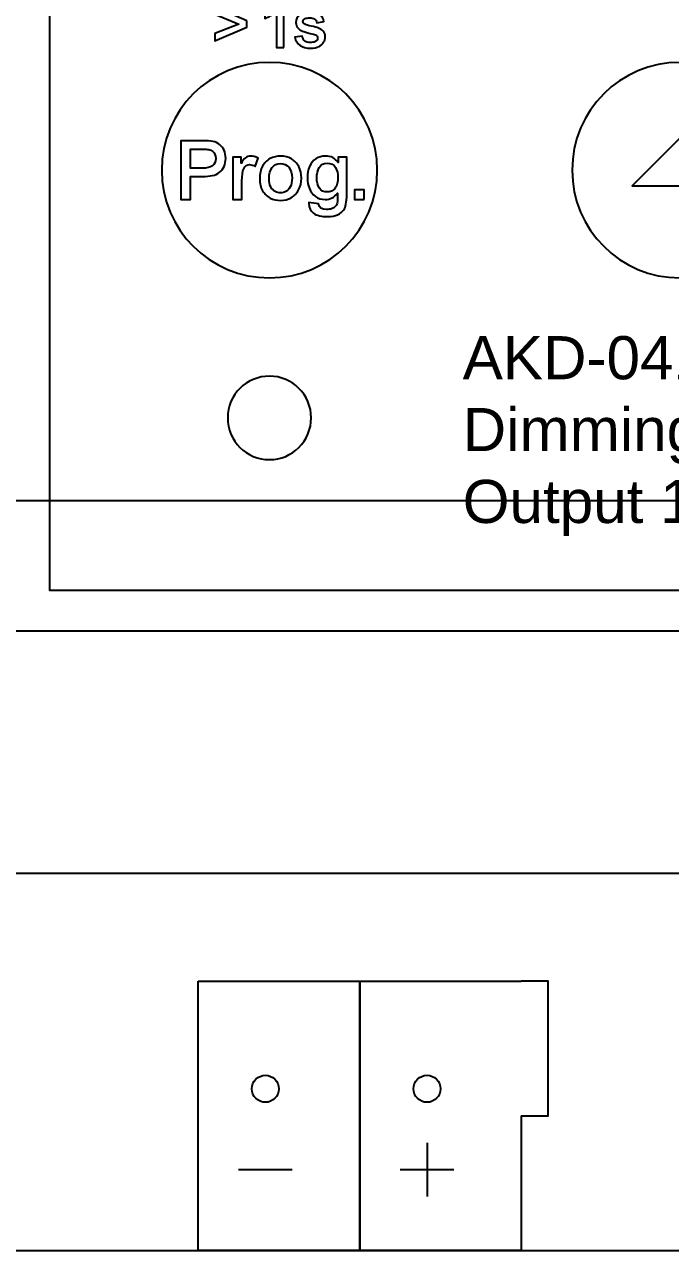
# Model space of a CAD drawing. Header units: millimetres. Extents: x 2151 to 5908, y -441 to 3322.
# Drawn here: x 3383.57 to 3407.55, y 2035.61 to 2081.11 of the extents above; entities that cross this region are included whole.
import ezdxf
from ezdxf.enums import TextEntityAlignment as Align

# ---------------------------------------------------------------- set-up
doc = ezdxf.new("R2010")
doc.units = ezdxf.units.MM
doc.layers.add('2DE_OBJ_Eti-Apparatus', color=7, linetype='Continuous', lineweight=25)
for name, color, linetype in [('Beschriftung', 7, 'Continuous'), ('Gehäuse', 7, 'Continuous'), ('Klemmen', 7, 'Continuous')]:
    doc.layers.add(name, color=color, linetype=linetype)
doc.styles.add('CP_ATTR', font='ARIAL.TTF')
doc.styles.get("Standard").update_dxf_attribs({"font": 'ARIAL.TTF'})

# ---------------------------------------------------------------- blocks, each defined once
blk = doc.blocks.new('2de_eti_9_4352_5ex0yz5')
at = {"linetype": 'Continuous'}
blk.add_line((716, 0), (0, 0), dxfattribs=at)
at = {"linetype": 'ByBlock', "style": 'CP_ATTR', "flags": 9}
for tag, p in [('CURRENT', (0, 5)), ('LINK', (0, 5)), ('CHARACTER', (0, 5)), ('POWER', (0, 5)), ('ORDER-NO', (0, 5)), ('PRODUCT-TYPE', (0, 5)), ('ARTICLE', (0, 5)), ('GROUP', (0, 5)), ('NUMBER', (0, 5)), ('NAME', (0, 5)), ('EL-STATUS', (0, 4.999)), ('FUNCTION', (0, 4.999)), ('ARTICLE-2', (0, 4.999)), ('ARTICLE-1', (0, 4.999)), ('VOLTAGE', (0, 4.999)), ('PRODUCER', (0, 4.999)), ('WEIGHT', (0.001, 5)), ('IP', (0.001, 5)), ('OTHER', (0.001, 5))]:
    blk.add_attdef(tag, text='', height=0.00005, dxfattribs=at).set_placement(p, align=Align.MIDDLE_LEFT)
blk = doc.blocks.new('*U118')
at = {"layer": 'Gehäuse'}
for p, q in [((0, 23), (72, 23)), ((0, 14), (72, 14))]:
    blk.add_line(p, q, dxfattribs=at)
for points in [[(0, 0), (72, 0), (72, 91), (0, 91)], [(2.5, 66.5), (69.5, 66.5), (69.5, 24.5), (2.5, 24.5)]]:
    blk.add_lwpolyline(points, close=True, dxfattribs=at)
blk = doc.blocks.new('*U123')
at = {"layer": 'Klemmen'}
for p, q in [((8.5, 4), (8.5, 2)), ((1.5, 3), (3.5, 3)), ((7.5, 3), (9.5, 3))]:
    blk.add_line(p, q, dxfattribs=at)
blk.add_lwpolyline([(0, 10), (6, 10), (6, 0), (0, 0)], close=True, dxfattribs=at)
for points in [[(12, 5), (12, 0), (6, 0), (6, 10), (12, 10)], [(12, 5), (12.998, 5), (12.998, 10), (12, 10)]]:
    blk.add_lwpolyline(points, dxfattribs=at)
for centre in [(2.5, 6), (8.5, 6)]:
    blk.add_circle(centre, 0.5, dxfattribs=at)
blk = doc.blocks.new('AKD-0410V.02')
at = {"layer": 'Beschriftung'}
for points, knots in [([(11.183, 44.649), (11.183, 44.649), (10.909, 44.649), (10.909, 44.649), (10.909, 44.649), (10.909, 44.649), (10.909, 45.982), (10.909, 45.982), (10.909, 45.982), (10.853, 45.929), (10.785, 45.88), (10.706, 45.834), (10.706, 45.834), (10.627, 45.788), (10.55, 45.751), (10.474, 45.723), (10.474, 45.723), (10.474, 45.723), (10.474, 45.977), (10.474, 45.977), (10.474, 45.977), (10.589, 46.026), (10.694, 46.091), (10.787, 46.17), (10.787, 46.17), (10.88, 46.249), (10.944, 46.334), (10.98, 46.424), (10.98, 46.424), (10.98, 46.424), (11.183, 46.424), (11.183, 46.424), (11.183, 46.424), (11.183, 46.424), (11.183, 44.649), (11.183, 44.649)], [0, 0, 0, 0, 0.1, 0.1, 0.1, 0.1, 0.2, 0.2, 0.2, 0.2, 0.3, 0.3, 0.3, 0.3, 0.4, 0.4, 0.4, 0.4, 0.5, 0.5, 0.5, 0.5, 0.6, 0.6, 0.6, 0.6, 0.7, 0.7, 0.7, 0.7, 0.8, 0.8, 0.8, 0.8, 1, 1, 1, 1]), ([(9.817, 45.641), (9.817, 45.641), (9.817, 45.397), (9.817, 45.397), (9.817, 45.397), (9.817, 45.397), (8.627, 44.888), (8.627, 44.888), (8.627, 44.888), (8.627, 44.888), (8.627, 45.165), (8.627, 45.165), (8.627, 45.165), (8.627, 45.165), (9.516, 45.518), (9.516, 45.518), (9.516, 45.518), (9.516, 45.518), (8.627, 45.881), (8.627, 45.881), (8.627, 45.881), (8.627, 45.881), (8.627, 46.155), (8.627, 46.155), (8.627, 46.155), (8.627, 46.155), (9.817, 45.641), (9.817, 45.641)], [0, 0, 0, 0, 0.125, 0.125, 0.125, 0.125, 0.25, 0.25, 0.25, 0.25, 0.375, 0.375, 0.375, 0.375, 0.5, 0.5, 0.5, 0.5, 0.625, 0.625, 0.625, 0.625, 0.75, 0.75, 0.75, 0.75, 1, 1, 1, 1]), ([(12.119, 45.957), (12.284, 45.957), (12.412, 45.927), (12.504, 45.867), (12.504, 45.867), (12.596, 45.807), (12.653, 45.72), (12.675, 45.607), (12.675, 45.607), (12.675, 45.607), (12.413, 45.562), (12.413, 45.562), (12.413, 45.562), (12.401, 45.626), (12.371, 45.673), (12.323, 45.703), (12.323, 45.703), (12.274, 45.733), (12.214, 45.747), (12.144, 45.747), (12.144, 45.747), (12.083, 45.747), (12.026, 45.737), (11.973, 45.717), (11.973, 45.717), (11.921, 45.696), (11.894, 45.66), (11.894, 45.609), (11.894, 45.609), (11.894, 45.563), (11.919, 45.529), (11.97, 45.507), (11.97, 45.507), (12.02, 45.484), (12.098, 45.462), (12.205, 45.439), (12.205, 45.439), (12.316, 45.414), (12.405, 45.389), (12.472, 45.365), (12.472, 45.365), (12.54, 45.34), (12.598, 45.302), (12.647, 45.25), (12.647, 45.25), (12.697, 45.198), (12.721, 45.129), (12.721, 45.044), (12.721, 45.044), (12.721, 44.971), (12.702, 44.903), (12.663, 44.839), (12.663, 44.839), (12.625, 44.774), (12.564, 44.722), (12.482, 44.681), (12.482, 44.681), (12.4, 44.639), (12.296, 44.619), (12.171, 44.619), (12.171, 44.619), (12.014, 44.619), (11.886, 44.654), (11.787, 44.725), (11.787, 44.725), (11.687, 44.796), (11.623, 44.895), (11.595, 45.024), (11.595, 45.024), (11.595, 45.024), (11.867, 45.066), (11.867, 45.066), (11.867, 45.066), (11.88, 44.987), (11.913, 44.928), (11.966, 44.888), (11.966, 44.888), (12.019, 44.849), (12.086, 44.829), (12.168, 44.829), (12.168, 44.829), (12.234, 44.829), (12.296, 44.842), (12.354, 44.867), (12.354, 44.867), (12.411, 44.893), (12.44, 44.938), (12.44, 45.004), (12.44, 45.004), (12.44, 45.049), (12.424, 45.08), (12.392, 45.098), (12.392, 45.098), (12.36, 45.116), (12.304, 45.135), (12.225, 45.155), (12.225, 45.155), (12.225, 45.155), (12.168, 45.17), (12.168, 45.17), (12.168, 45.17), (12.042, 45.201), (11.944, 45.23), (11.874, 45.256), (11.874, 45.256), (11.805, 45.282), (11.748, 45.321), (11.703, 45.371), (11.703, 45.371), (11.658, 45.421), (11.635, 45.489), (11.635, 45.575), (11.635, 45.575), (11.635, 45.693), (11.681, 45.787), (11.773, 45.855), (11.773, 45.855), (11.865, 45.923), (11.981, 45.957), (12.119, 45.957)], [0, 0, 0, 0, 0.032258, 0.032258, 0.032258, 0.032258, 0.064516, 0.064516, 0.064516, 0.064516, 0.096774, 0.096774, 0.096774, 0.096774, 0.129032, 0.129032, 0.129032, 0.129032, 0.16129, 0.16129, 0.16129, 0.16129, 0.193548, 0.193548, 0.193548, 0.193548, 0.225806, 0.225806, 0.225806, 0.225806, 0.258065, 0.258065, 0.258065, 0.258065, 0.290323, 0.290323, 0.290323, 0.290323, 0.322581, 0.322581, 0.322581, 0.322581, 0.354839, 0.354839, 0.354839, 0.354839, 0.387097, 0.387097, 0.387097, 0.387097, 0.419355, 0.419355, 0.419355, 0.419355, 0.451613, 0.451613, 0.451613, 0.451613, 0.483871, 0.483871, 0.483871, 0.483871, 0.516129, 0.516129, 0.516129, 0.516129, 0.548387, 0.548387, 0.548387, 0.548387, 0.580645, 0.580645, 0.580645, 0.580645, 0.612903, 0.612903, 0.612903, 0.612903, 0.645161, 0.645161, 0.645161, 0.645161, 0.677419, 0.677419, 0.677419, 0.677419, 0.709677, 0.709677, 0.709677, 0.709677, 0.741935, 0.741935, 0.741935, 0.741935, 0.774194, 0.774194, 0.774194, 0.774194, 0.806452, 0.806452, 0.806452, 0.806452, 0.83871, 0.83871, 0.83871, 0.83871, 0.870968, 0.870968, 0.870968, 0.870968, 0.903226, 0.903226, 0.903226, 0.903226, 0.935484, 0.935484, 0.935484, 0.935484, 1, 1, 1, 1]), ([(10.652, 44.096), (12.861, 44.096), (14.652, 42.305), (14.652, 40.096), (14.652, 40.096), (14.652, 37.887), (12.861, 36.096), (10.652, 36.096), (10.652, 36.096), (8.443, 36.096), (6.652, 37.887), (6.652, 40.096), (6.652, 40.096), (6.652, 42.305), (8.443, 44.096), (10.652, 44.096)], [0, 0, 0, 0, 0.2, 0.2, 0.2, 0.2, 0.4, 0.4, 0.4, 0.4, 0.6, 0.6, 0.6, 0.6, 1, 1, 1, 1]), ([(29.886, 40.096), (29.886, 37.887), (28.095, 36.096), (25.886, 36.096), (25.886, 36.096), (23.677, 36.096), (21.886, 37.887), (21.886, 40.096), (21.886, 40.096), (21.886, 42.305), (23.677, 44.096), (25.886, 44.096), (25.886, 44.096), (28.095, 44.096), (29.886, 42.305), (29.886, 40.096)], [0, 0, 0, 0, 0.2, 0.2, 0.2, 0.2, 0.4, 0.4, 0.4, 0.4, 0.6, 0.6, 0.6, 0.6, 1, 1, 1, 1]), ([(8.802, 41.046), (8.873, 40.99), (8.928, 40.918), (8.968, 40.832), (8.968, 40.832), (9.007, 40.746), (9.027, 40.646), (9.027, 40.533), (9.027, 40.533), (9.027, 40.308), (8.948, 40.133), (8.79, 40.007), (8.79, 40.007), (8.721, 39.952), (8.635, 39.914), (8.53, 39.893), (8.53, 39.893), (8.426, 39.872), (8.307, 39.861), (8.173, 39.861), (8.173, 39.861), (8.173, 39.861), (7.723, 39.861), (7.723, 39.861), (7.723, 39.861), (7.723, 39.861), (7.723, 39.007), (7.723, 39.007), (7.723, 39.007), (7.723, 39.007), (7.365, 39.007), (7.365, 39.007), (7.365, 39.007), (7.365, 39.007), (7.365, 41.183), (7.365, 41.183), (7.365, 41.183), (7.365, 41.183), (8.179, 41.183), (8.179, 41.183), (8.179, 41.183), (8.331, 41.183), (8.456, 41.175), (8.553, 41.157), (8.553, 41.157), (8.65, 41.14), (8.733, 41.103), (8.802, 41.046)], [0, 0, 0, 0, 0.076923, 0.076923, 0.076923, 0.076923, 0.153846, 0.153846, 0.153846, 0.153846, 0.230769, 0.230769, 0.230769, 0.230769, 0.307692, 0.307692, 0.307692, 0.307692, 0.384615, 0.384615, 0.384615, 0.384615, 0.461538, 0.461538, 0.461538, 0.461538, 0.538462, 0.538462, 0.538462, 0.538462, 0.615385, 0.615385, 0.615385, 0.615385, 0.692308, 0.692308, 0.692308, 0.692308, 0.769231, 0.769231, 0.769231, 0.769231, 0.846154, 0.846154, 0.846154, 0.846154, 1, 1, 1, 1]), ([(27.654, 39.512), (27.654, 39.512), (24.118, 39.512), (24.118, 39.512), (24.118, 39.512), (24.118, 39.512), (25.886, 41.28), (25.886, 41.28), (25.886, 41.28), (25.886, 41.28), (27.654, 39.512), (27.654, 39.512)], [0, 0, 0, 0, 0.25, 0.25, 0.25, 0.25, 0.5, 0.5, 0.5, 0.5, 1, 1, 1, 1]), ([(8.656, 40.53), (8.656, 40.639), (8.62, 40.726), (8.547, 40.791), (8.547, 40.791), (8.506, 40.825), (8.456, 40.848), (8.396, 40.859), (8.396, 40.859), (8.337, 40.871), (8.265, 40.876), (8.182, 40.876), (8.182, 40.876), (8.182, 40.876), (7.723, 40.876), (7.723, 40.876), (7.723, 40.876), (7.723, 40.876), (7.723, 40.168), (7.723, 40.168), (7.723, 40.168), (7.723, 40.168), (8.161, 40.168), (8.161, 40.168), (8.161, 40.168), (8.491, 40.168), (8.656, 40.289), (8.656, 40.53)], [0, 0, 0, 0, 0.125, 0.125, 0.125, 0.125, 0.25, 0.25, 0.25, 0.25, 0.375, 0.375, 0.375, 0.375, 0.5, 0.5, 0.5, 0.5, 0.625, 0.625, 0.625, 0.625, 0.75, 0.75, 0.75, 0.75, 1, 1, 1, 1]), ([(9.945, 40.618), (10.042, 40.618), (10.137, 40.591), (10.228, 40.536), (10.228, 40.536), (10.228, 40.536), (10.118, 40.235), (10.118, 40.235), (10.118, 40.235), (10.049, 40.277), (9.98, 40.299), (9.912, 40.299), (9.912, 40.299), (9.723, 40.299), (9.629, 40.098), (9.629, 39.697), (9.629, 39.697), (9.629, 39.697), (9.629, 39.007), (9.629, 39.007), (9.629, 39.007), (9.629, 39.007), (9.292, 39.007), (9.292, 39.007), (9.292, 39.007), (9.292, 39.007), (9.292, 40.581), (9.292, 40.581), (9.292, 40.581), (9.292, 40.581), (9.602, 40.581), (9.602, 40.581), (9.602, 40.581), (9.602, 40.581), (9.602, 40.35), (9.602, 40.35), (9.602, 40.35), (9.602, 40.35), (9.608, 40.35), (9.608, 40.35), (9.608, 40.35), (9.697, 40.529), (9.809, 40.618), (9.945, 40.618)], [0, 0, 0, 0, 0.083333, 0.083333, 0.083333, 0.083333, 0.166667, 0.166667, 0.166667, 0.166667, 0.25, 0.25, 0.25, 0.25, 0.333333, 0.333333, 0.333333, 0.333333, 0.416667, 0.416667, 0.416667, 0.416667, 0.5, 0.5, 0.5, 0.5, 0.583333, 0.583333, 0.583333, 0.583333, 0.666667, 0.666667, 0.666667, 0.666667, 0.75, 0.75, 0.75, 0.75, 0.833333, 0.833333, 0.833333, 0.833333, 1, 1, 1, 1]), ([(11.064, 40.618), (11.215, 40.618), (11.35, 40.583), (11.466, 40.514), (11.466, 40.514), (11.583, 40.445), (11.673, 40.349), (11.738, 40.226), (11.738, 40.226), (11.803, 40.102), (11.836, 39.959), (11.836, 39.797), (11.836, 39.797), (11.836, 39.631), (11.802, 39.486), (11.735, 39.361), (11.735, 39.361), (11.668, 39.236), (11.576, 39.14), (11.459, 39.072), (11.459, 39.072), (11.341, 39.004), (11.208, 38.971), (11.06, 38.971), (11.06, 38.971), (10.923, 38.971), (10.795, 39), (10.677, 39.06), (10.677, 39.06), (10.56, 39.12), (10.466, 39.211), (10.395, 39.332), (10.395, 39.332), (10.324, 39.454), (10.289, 39.602), (10.289, 39.776), (10.289, 39.776), (10.289, 39.958), (10.323, 40.113), (10.393, 40.239), (10.393, 40.239), (10.463, 40.366), (10.556, 40.461), (10.673, 40.524), (10.673, 40.524), (10.789, 40.586), (10.92, 40.618), (11.064, 40.618)], [0, 0, 0, 0, 0.076923, 0.076923, 0.076923, 0.076923, 0.153846, 0.153846, 0.153846, 0.153846, 0.230769, 0.230769, 0.230769, 0.230769, 0.307692, 0.307692, 0.307692, 0.307692, 0.384615, 0.384615, 0.384615, 0.384615, 0.461538, 0.461538, 0.461538, 0.461538, 0.538462, 0.538462, 0.538462, 0.538462, 0.615385, 0.615385, 0.615385, 0.615385, 0.692308, 0.692308, 0.692308, 0.692308, 0.769231, 0.769231, 0.769231, 0.769231, 0.846154, 0.846154, 0.846154, 0.846154, 1, 1, 1, 1]), ([(12.732, 40.618), (12.931, 40.618), (13.087, 40.538), (13.2, 40.378), (13.2, 40.378), (13.2, 40.378), (13.206, 40.378), (13.206, 40.378), (13.206, 40.378), (13.206, 40.378), (13.206, 40.581), (13.206, 40.581), (13.206, 40.581), (13.206, 40.581), (13.519, 40.581), (13.519, 40.581), (13.519, 40.581), (13.519, 40.581), (13.519, 39.171), (13.519, 39.171), (13.519, 39.171), (13.519, 38.906), (13.482, 38.722), (13.407, 38.621), (13.407, 38.621), (13.352, 38.548), (13.276, 38.488), (13.179, 38.44), (13.179, 38.44), (13.082, 38.393), (12.959, 38.369), (12.811, 38.369), (12.811, 38.369), (12.582, 38.369), (12.409, 38.411), (12.291, 38.496), (12.291, 38.496), (12.174, 38.582), (12.115, 38.704), (12.115, 38.864), (12.115, 38.864), (12.115, 38.864), (12.115, 38.888), (12.115, 38.888), (12.115, 38.888), (12.115, 38.888), (12.477, 38.843), (12.477, 38.843), (12.477, 38.843), (12.493, 38.703), (12.591, 38.633), (12.772, 38.633), (12.772, 38.633), (12.84, 38.633), (12.903, 38.643), (12.96, 38.662), (12.96, 38.662), (13.017, 38.681), (13.061, 38.707), (13.094, 38.74), (13.094, 38.74), (13.13, 38.776), (13.154, 38.82), (13.165, 38.872), (13.165, 38.872), (13.176, 38.923), (13.182, 38.989), (13.182, 39.068), (13.182, 39.068), (13.182, 39.068), (13.182, 39.235), (13.182, 39.235), (13.182, 39.235), (13.182, 39.235), (13.176, 39.235), (13.176, 39.235), (13.176, 39.235), (13.06, 39.083), (12.908, 39.007), (12.72, 39.007), (12.72, 39.007), (12.578, 39.007), (12.457, 39.045), (12.358, 39.121), (12.358, 39.121), (12.259, 39.197), (12.184, 39.296), (12.135, 39.417), (12.135, 39.417), (12.085, 39.539), (12.06, 39.668), (12.06, 39.803), (12.06, 39.803), (12.06, 39.965), (12.088, 40.108), (12.142, 40.23), (12.142, 40.23), (12.197, 40.353), (12.275, 40.448), (12.376, 40.516), (12.376, 40.516), (12.478, 40.584), (12.596, 40.618), (12.732, 40.618)], [0, 0, 0, 0, 0.037037, 0.037037, 0.037037, 0.037037, 0.074074, 0.074074, 0.074074, 0.074074, 0.111111, 0.111111, 0.111111, 0.111111, 0.148148, 0.148148, 0.148148, 0.148148, 0.185185, 0.185185, 0.185185, 0.185185, 0.222222, 0.222222, 0.222222, 0.222222, 0.259259, 0.259259, 0.259259, 0.259259, 0.296296, 0.296296, 0.296296, 0.296296, 0.333333, 0.333333, 0.333333, 0.333333, 0.37037, 0.37037, 0.37037, 0.37037, 0.407407, 0.407407, 0.407407, 0.407407, 0.444444, 0.444444, 0.444444, 0.444444, 0.481481, 0.481481, 0.481481, 0.481481, 0.518519, 0.518519, 0.518519, 0.518519, 0.555556, 0.555556, 0.555556, 0.555556, 0.592593, 0.592593, 0.592593, 0.592593, 0.62963, 0.62963, 0.62963, 0.62963, 0.666667, 0.666667, 0.666667, 0.666667, 0.703704, 0.703704, 0.703704, 0.703704, 0.740741, 0.740741, 0.740741, 0.740741, 0.777778, 0.777778, 0.777778, 0.777778, 0.814815, 0.814815, 0.814815, 0.814815, 0.851852, 0.851852, 0.851852, 0.851852, 0.888889, 0.888889, 0.888889, 0.888889, 0.925926, 0.925926, 0.925926, 0.925926, 1, 1, 1, 1]), ([(10.635, 39.794), (10.635, 39.664), (10.656, 39.559), (10.699, 39.477), (10.699, 39.477), (10.741, 39.394), (10.795, 39.336), (10.86, 39.3), (10.86, 39.3), (10.925, 39.265), (10.992, 39.247), (11.064, 39.247), (11.064, 39.247), (11.13, 39.247), (11.196, 39.264), (11.26, 39.297), (11.26, 39.297), (11.323, 39.331), (11.378, 39.389), (11.422, 39.472), (11.422, 39.472), (11.467, 39.555), (11.489, 39.665), (11.489, 39.803), (11.489, 39.803), (11.489, 39.976), (11.448, 40.108), (11.367, 40.201), (11.367, 40.201), (11.286, 40.295), (11.184, 40.341), (11.06, 40.341), (11.06, 40.341), (10.927, 40.341), (10.822, 40.291), (10.747, 40.191), (10.747, 40.191), (10.672, 40.09), (10.635, 39.958), (10.635, 39.794)], [0, 0, 0, 0, 0.090909, 0.090909, 0.090909, 0.090909, 0.181818, 0.181818, 0.181818, 0.181818, 0.272727, 0.272727, 0.272727, 0.272727, 0.363636, 0.363636, 0.363636, 0.363636, 0.454545, 0.454545, 0.454545, 0.454545, 0.545455, 0.545455, 0.545455, 0.545455, 0.636364, 0.636364, 0.636364, 0.636364, 0.727273, 0.727273, 0.727273, 0.727273, 0.818182, 0.818182, 0.818182, 0.818182, 1, 1, 1, 1]), ([(12.407, 39.803), (12.407, 39.653), (12.439, 39.529), (12.504, 39.431), (12.504, 39.431), (12.569, 39.333), (12.665, 39.284), (12.793, 39.284), (12.793, 39.284), (12.845, 39.284), (12.899, 39.295), (12.952, 39.319), (12.952, 39.319), (13.006, 39.342), (13.053, 39.379), (13.094, 39.429), (13.094, 39.429), (13.126, 39.468), (13.151, 39.523), (13.168, 39.595), (13.168, 39.595), (13.186, 39.667), (13.194, 39.746), (13.194, 39.831), (13.194, 39.831), (13.194, 39.96), (13.164, 40.08), (13.103, 40.189), (13.103, 40.189), (13.042, 40.299), (12.938, 40.353), (12.79, 40.353), (12.79, 40.353), (12.66, 40.353), (12.564, 40.3), (12.501, 40.194), (12.501, 40.194), (12.438, 40.088), (12.407, 39.957), (12.407, 39.803)], [0, 0, 0, 0, 0.090909, 0.090909, 0.090909, 0.090909, 0.181818, 0.181818, 0.181818, 0.181818, 0.272727, 0.272727, 0.272727, 0.272727, 0.363636, 0.363636, 0.363636, 0.363636, 0.454545, 0.454545, 0.454545, 0.454545, 0.545455, 0.545455, 0.545455, 0.545455, 0.636364, 0.636364, 0.636364, 0.636364, 0.727273, 0.727273, 0.727273, 0.727273, 0.818182, 0.818182, 0.818182, 0.818182, 1, 1, 1, 1]), ([(14.167, 39.007), (14.167, 39.007), (13.808, 39.007), (13.808, 39.007), (13.808, 39.007), (13.808, 39.007), (13.808, 39.366), (13.808, 39.366), (13.808, 39.366), (13.808, 39.366), (14.167, 39.366), (14.167, 39.366), (14.167, 39.366), (14.167, 39.366), (14.167, 39.007), (14.167, 39.007)], [0, 0, 0, 0, 0.2, 0.2, 0.2, 0.2, 0.4, 0.4, 0.4, 0.4, 0.6, 0.6, 0.6, 0.6, 1, 1, 1, 1]), ([(10.65, 32.45), (11.506, 32.45), (12.2, 31.756), (12.2, 30.9), (12.2, 30.9), (12.2, 30.044), (11.506, 29.35), (10.65, 29.35), (10.65, 29.35), (9.794, 29.35), (9.1, 30.044), (9.1, 30.9), (9.1, 30.9), (9.1, 31.756), (9.794, 32.45), (10.65, 32.45)], [0, 0, 0, 0, 0.2, 0.2, 0.2, 0.2, 0.4, 0.4, 0.4, 0.4, 0.6, 0.6, 0.6, 0.6, 1, 1, 1, 1])]:
    blk.add_open_spline(points, degree=3, knots=knots, dxfattribs=at)
at = {"layer": 'Gehäuse'}
for name, p in [('*U118', (0, 0)), ('*U123', (8, 0))]:
    blk.add_blockref(name, p, dxfattribs=at)
at = {"layer": 'Beschriftung', "insert": (17.824, 33.934), "char_height": 1.6, "attachment_point": 1}
blk.add_mtext_dynamic_manual_height_columns('AKD-0410V.02\\PDimming Control Device 4x\\POutput 1-10V | 230V AC / 16A', width=34.63155, gutter_width=25.4, heights=[0], dxfattribs=at)
blk = doc.blocks.new('MDT_CAD_AKD-0410V02')
blk.add_blockref('AKD-0410V.02', (10, 10))

msp = doc.modelspace()

# ---------------------------------------------------------------- block references
msp.add_blockref('MDT_CAD_AKD-0410V02', (3372.016, 2025.615))
at = {"layer": '2DE_OBJ_Eti-Apparatus'}
msp.add_blockref('2de_eti_9_4352_5ex0yz5', (3168.016, 2063.431), dxfattribs=at)

doc.saveas('drawing.dxf')
